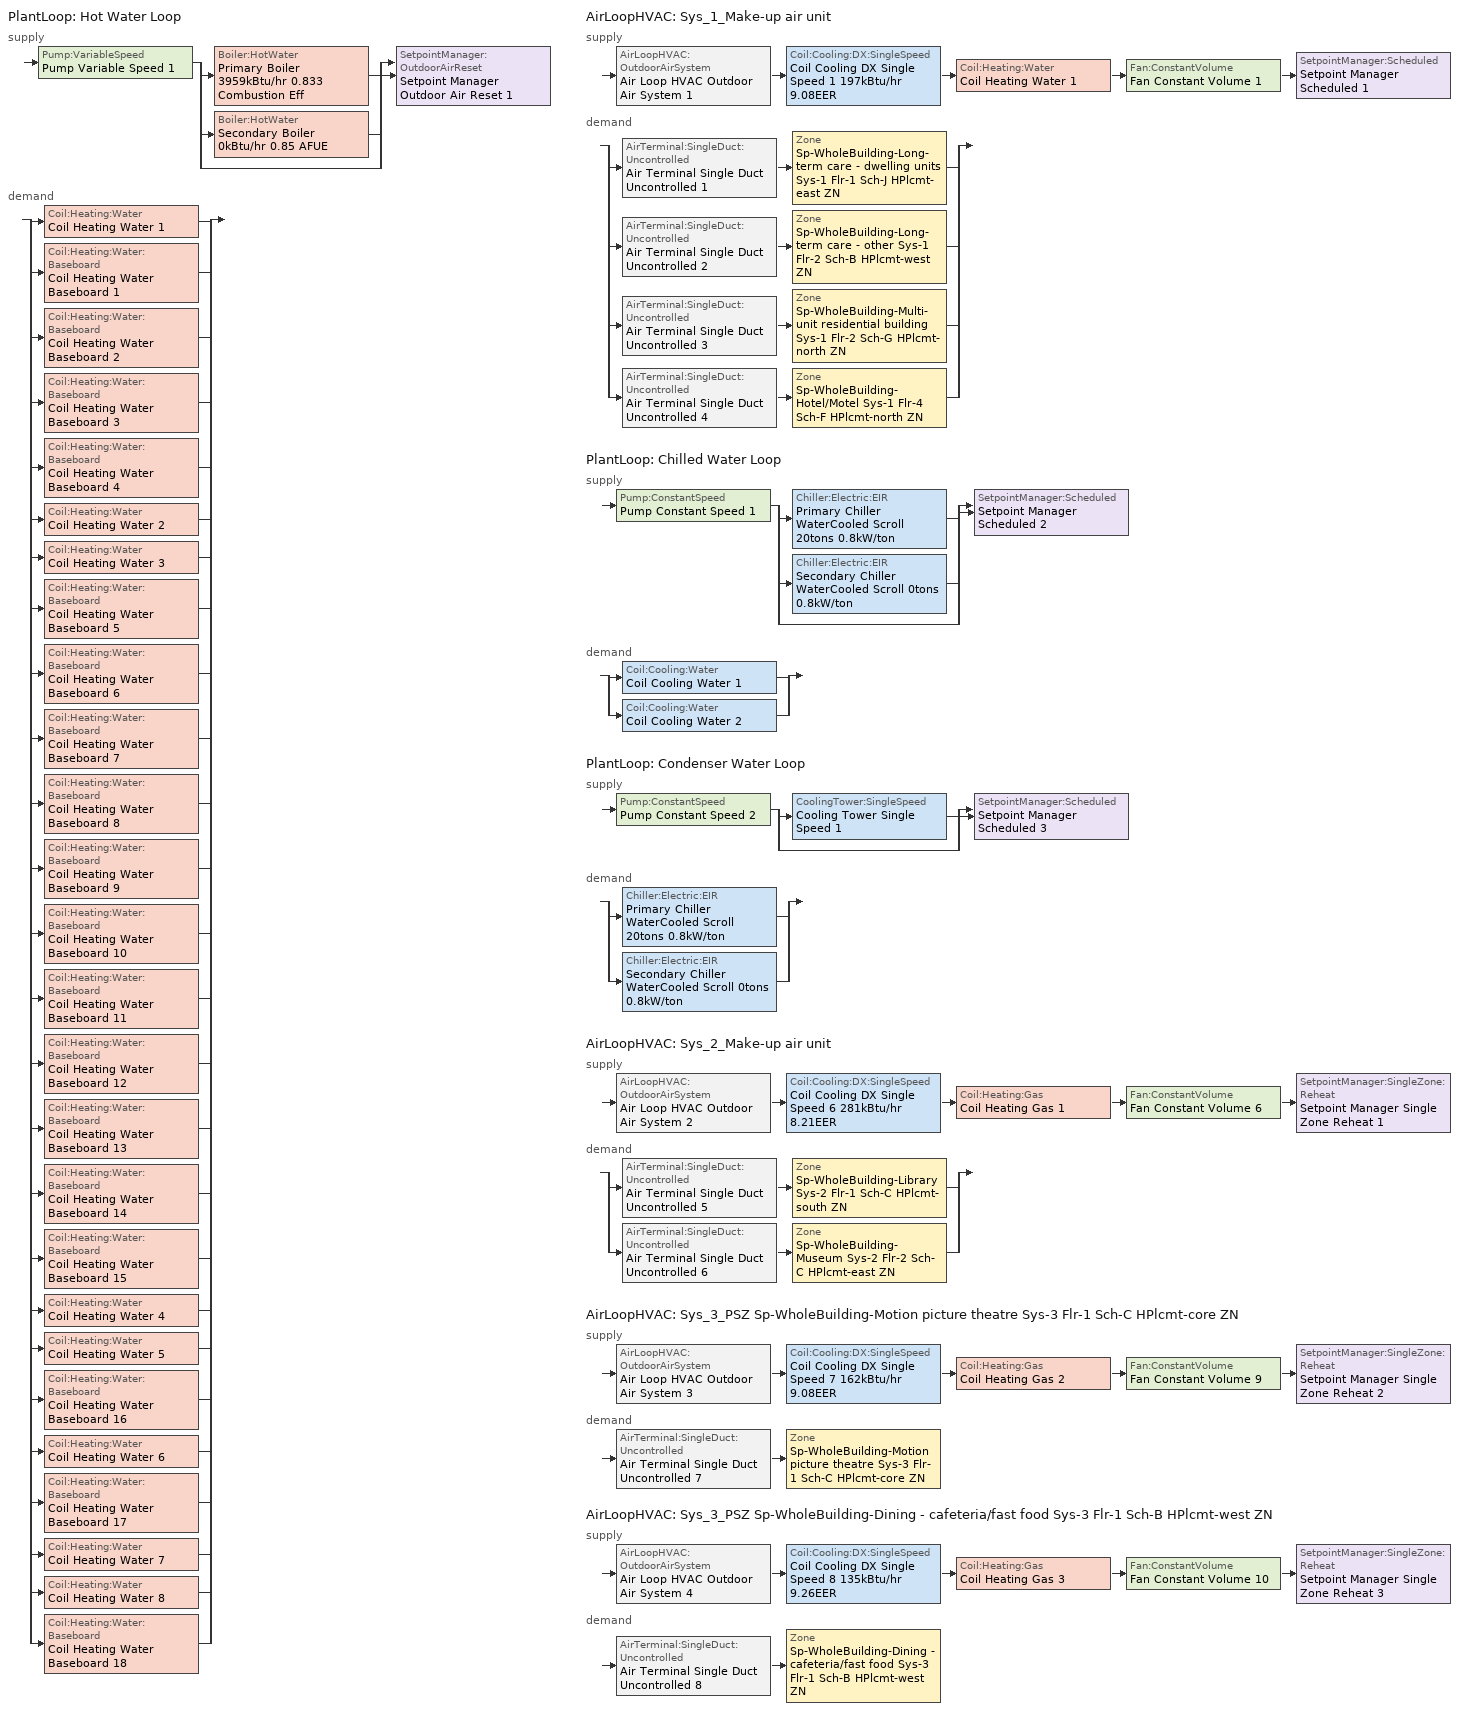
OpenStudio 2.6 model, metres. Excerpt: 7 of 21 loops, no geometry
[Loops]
PlantLoop 'Hot Water Loop'
 supply: Pump:VariableSpeed 'Pump Variable Speed 1' > split
  | Boiler:HotWater 'Primary Boiler 3959kBtu/hr 0.833 Combustion Eff'
  | Boiler:HotWater 'Secondary Boiler 0kBtu/hr 0.85 AFUE'
  | bypass
  join > SetpointManager:OutdoorAirReset 'Setpoint Manager Outdoor Air Reset 1'
 demand: split
  | Coil:Heating:Water 'Coil Heating Water 1'
  | Coil:Heating:Water:Baseboard 'Coil Heating Water Baseboard 1'
  | Coil:Heating:Water:Baseboard 'Coil Heating Water Baseboard 2'
  | Coil:Heating:Water:Baseboard 'Coil Heating Water Baseboard 3'
  | Coil:Heating:Water:Baseboard 'Coil Heating Water Baseboard 4'
  | Coil:Heating:Water 'Coil Heating Water 2'
  | Coil:Heating:Water 'Coil Heating Water 3'
  | Coil:Heating:Water:Baseboard 'Coil Heating Water Baseboard 5'
  | Coil:Heating:Water:Baseboard 'Coil Heating Water Baseboard 6'
  | Coil:Heating:Water:Baseboard 'Coil Heating Water Baseboard 7'
  | Coil:Heating:Water:Baseboard 'Coil Heating Water Baseboard 8'
  | Coil:Heating:Water:Baseboard 'Coil Heating Water Baseboard 9'
  | Coil:Heating:Water:Baseboard 'Coil Heating Water Baseboard 10'
  | Coil:Heating:Water:Baseboard 'Coil Heating Water Baseboard 11'
  | Coil:Heating:Water:Baseboard 'Coil Heating Water Baseboard 12'
  | Coil:Heating:Water:Baseboard 'Coil Heating Water Baseboard 13'
  | Coil:Heating:Water:Baseboard 'Coil Heating Water Baseboard 14'
  | Coil:Heating:Water:Baseboard 'Coil Heating Water Baseboard 15'
  | Coil:Heating:Water 'Coil Heating Water 4'
  | Coil:Heating:Water 'Coil Heating Water 5'
  | Coil:Heating:Water:Baseboard 'Coil Heating Water Baseboard 16'
  | Coil:Heating:Water 'Coil Heating Water 6'
  | Coil:Heating:Water:Baseboard 'Coil Heating Water Baseboard 17'
  | Coil:Heating:Water 'Coil Heating Water 7'
  | Coil:Heating:Water 'Coil Heating Water 8'
  | Coil:Heating:Water:Baseboard 'Coil Heating Water Baseboard 18'
AirLoopHVAC 'Sys_1_Make-up air unit'
 supply: AirLoopHVAC:OutdoorAirSystem 'Air Loop HVAC Outdoor Air System 1' > Coil:Cooling:DX:SingleSpeed 'Coil Cooling DX Single Speed 1 197kBtu/hr 9.08EER' > Coil:Heating:Water 'Coil Heating Water 1' > Fan:ConstantVolume 'Fan Constant Volume 1' > SetpointManager:Scheduled 'Setpoint Manager Scheduled 1'
 demand: split
  | AirTerminal:SingleDuct:Uncontrolled 'Air Terminal Single Duct Uncontrolled 1' > Zone 'Sp-WholeBuilding-Long-term care - dwelling units Sys-1 Flr-1 Sch-J HPlcmt-east ZN'
  | AirTerminal:SingleDuct:Uncontrolled 'Air Terminal Single Duct Uncontrolled 2' > Zone 'Sp-WholeBuilding-Long-term care - other Sys-1 Flr-2 Sch-B HPlcmt-west ZN'
  | AirTerminal:SingleDuct:Uncontrolled 'Air Terminal Single Duct Uncontrolled 3' > Zone 'Sp-WholeBuilding-Multi-unit residential building Sys-1 Flr-2 Sch-G HPlcmt-north ZN'
  | AirTerminal:SingleDuct:Uncontrolled 'Air Terminal Single Duct Uncontrolled 4' > Zone 'Sp-WholeBuilding-Hotel/Motel Sys-1 Flr-4 Sch-F HPlcmt-north ZN'
PlantLoop 'Chilled Water Loop'
 supply: Pump:ConstantSpeed 'Pump Constant Speed 1' > split
  | Chiller:Electric:EIR 'Primary Chiller WaterCooled Scroll 20tons 0.8kW/ton'
  | Chiller:Electric:EIR 'Secondary Chiller WaterCooled Scroll 0tons 0.8kW/ton'
  | bypass
  join > SetpointManager:Scheduled 'Setpoint Manager Scheduled 2'
 demand: split
  | Coil:Cooling:Water 'Coil Cooling Water 1'
  | Coil:Cooling:Water 'Coil Cooling Water 2'
PlantLoop 'Condenser Water Loop'
 supply: Pump:ConstantSpeed 'Pump Constant Speed 2' > split
  | CoolingTower:SingleSpeed 'Cooling Tower Single Speed 1'
  | bypass
  join > SetpointManager:Scheduled 'Setpoint Manager Scheduled 3'
 demand: split
  | Chiller:Electric:EIR 'Primary Chiller WaterCooled Scroll 20tons 0.8kW/ton'
  | Chiller:Electric:EIR 'Secondary Chiller WaterCooled Scroll 0tons 0.8kW/ton'
AirLoopHVAC 'Sys_2_Make-up air unit'
 supply: AirLoopHVAC:OutdoorAirSystem 'Air Loop HVAC Outdoor Air System 2' > Coil:Cooling:DX:SingleSpeed 'Coil Cooling DX Single Speed 6 281kBtu/hr 8.21EER' > Coil:Heating:Gas 'Coil Heating Gas 1' > Fan:ConstantVolume 'Fan Constant Volume 6' > SetpointManager:SingleZone:Reheat 'Setpoint Manager Single Zone Reheat 1'
 demand: split
  | AirTerminal:SingleDuct:Uncontrolled 'Air Terminal Single Duct Uncontrolled 5' > Zone 'Sp-WholeBuilding-Library Sys-2 Flr-1 Sch-C HPlcmt-south ZN'
  | AirTerminal:SingleDuct:Uncontrolled 'Air Terminal Single Duct Uncontrolled 6' > Zone 'Sp-WholeBuilding-Museum Sys-2 Flr-2 Sch-C HPlcmt-east ZN'
AirLoopHVAC 'Sys_3_PSZ Sp-WholeBuilding-Motion picture theatre Sys-3 Flr-1 Sch-C HPlcmt-core ZN'
 supply: AirLoopHVAC:OutdoorAirSystem 'Air Loop HVAC Outdoor Air System 3' > Coil:Cooling:DX:SingleSpeed 'Coil Cooling DX Single Speed 7 162kBtu/hr 9.08EER' > Coil:Heating:Gas 'Coil Heating Gas 2' > Fan:ConstantVolume 'Fan Constant Volume 9' > SetpointManager:SingleZone:Reheat 'Setpoint Manager Single Zone Reheat 2'
 demand: AirTerminal:SingleDuct:Uncontrolled 'Air Terminal Single Duct Uncontrolled 7' > Zone 'Sp-WholeBuilding-Motion picture theatre Sys-3 Flr-1 Sch-C HPlcmt-core ZN'
AirLoopHVAC 'Sys_3_PSZ Sp-WholeBuilding-Dining - cafeteria/fast food Sys-3 Flr-1 Sch-B HPlcmt-west ZN'
 supply: AirLoopHVAC:OutdoorAirSystem 'Air Loop HVAC Outdoor Air System 4' > Coil:Cooling:DX:SingleSpeed 'Coil Cooling DX Single Speed 8 135kBtu/hr 9.26EER' > Coil:Heating:Gas 'Coil Heating Gas 3' > Fan:ConstantVolume 'Fan Constant Volume 10' > SetpointManager:SingleZone:Reheat 'Setpoint Manager Single Zone Reheat 3'
 demand: AirTerminal:SingleDuct:Uncontrolled 'Air Terminal Single Duct Uncontrolled 8' > Zone 'Sp-WholeBuilding-Dining - cafeteria/fast food Sys-3 Flr-1 Sch-B HPlcmt-west ZN'
[Sizing:Zone] Zone Cooling Design Supply Air Temperature Input Method=SupplyAirTemperature; Zone Cooling Design Supply Air Temperature {C}=13; Zone Cooling Design Supply Air Temperature Difference {deltaC}=11.11; Zone Heating Design Supply Air Temperature Input Method=SupplyAirTemperature; Zone Heating Design Supply Air Temperature {C}=43; Zone Heating Design Supply Air Temperature Difference {deltaC}=11.11; Zone Cooling Design Supply Air Humidity Ratio {kg-H2O/kg-air}=0.0085; Zone Heating Design Supply Air Humidity Ratio {kg-H2O/kg-air}=0.008; Zone Heating Sizing Factor=1.3; Zone Cooling Sizing Factor=1.1; Cooling Design Air Flow Method=DesignDay; Heating Design Air Flow Method=DesignDay; Account for Dedicated Outdoor Air System=No; Dedicated Outdoor Air System Control Strategy=NeutralSupplyAir; Dedicated Outdoor Air Low Setpoint Temperature for Design {C}=autosize; Dedicated Outdoor Air High Setpoint Temperature for Design {C}=autosize
Sp-WholeBuilding-Long-term care - dwelling units Sys-1 Flr-1 Sch-J HPlcmt-east ZN; Sp-WholeBuilding-Long-term care - other Sys-1 Flr-2 Sch-B HPlcmt-west ZN; Sp-WholeBuilding-Multi-unit residential building Sys-1 Flr-2 Sch-G HPlcmt-north ZN; Sp-WholeBuilding-Hotel/Motel Sys-1 Flr-4 Sch-F HPlcmt-north ZN; Sp-WholeBuilding-Library Sys-2 Flr-1 Sch-C HPlcmt-south ZN; Sp-WholeBuilding-Museum Sys-2 Flr-2 Sch-C HPlcmt-east ZN; Sp-WholeBuilding-Motion picture theatre Sys-3 Flr-1 Sch-C HPlcmt-core ZN; Sp-WholeBuilding-Dining - cafeteria/fast food Sys-3 Flr-1 Sch-B HPlcmt-west ZN
[Zone equipment]
Sp-WholeBuilding-Long-term care - dwelling units Sys-1 Flr-1 Sch-J HPlcmt-east ZN: Sp-WholeBuilding-Long-term care - dwelling units Sys-1 Flr-1 Sch-J HPlcmt-east ZN PTAC, Zone HVAC Baseboard Convective Water 1, Air Terminal Single Duct Uncontrolled 1
Sp-WholeBuilding-Long-term care - other Sys-1 Flr-2 Sch-B HPlcmt-west ZN: Sp-WholeBuilding-Long-term care - other Sys-1 Flr-2 Sch-B HPlcmt-west ZN PTAC, Zone HVAC Baseboard Convective Water 2, Air Terminal Single Duct Uncontrolled 2
Sp-WholeBuilding-Multi-unit residential building Sys-1 Flr-2 Sch-G HPlcmt-north ZN: Sp-WholeBuilding-Multi-unit residential building Sys-1 Flr-2 Sch-G HPlcmt-north ZN PTAC, Zone HVAC Baseboard Convective Water 3, Air Terminal Single Duct Uncontrolled 3
Sp-WholeBuilding-Hotel/Motel Sys-1 Flr-4 Sch-F HPlcmt-north ZN: Sp-WholeBuilding-Hotel/Motel Sys-1 Flr-4 Sch-F HPlcmt-north ZN PTAC, Zone HVAC Baseboard Convective Water 4, Air Terminal Single Duct Uncontrolled 4
Sp-WholeBuilding-Library Sys-2 Flr-1 Sch-C HPlcmt-south ZN: Zone HVAC Four Pipe Fan Coil 1, Air Terminal Single Duct Uncontrolled 5
Sp-WholeBuilding-Museum Sys-2 Flr-2 Sch-C HPlcmt-east ZN: Zone HVAC Four Pipe Fan Coil 2, Air Terminal Single Duct Uncontrolled 6
Sp-WholeBuilding-Motion picture theatre Sys-3 Flr-1 Sch-C HPlcmt-core ZN: Air Terminal Single Duct Uncontrolled 7, Zone HVAC Baseboard Convective Water 5
Sp-WholeBuilding-Dining - cafeteria/fast food Sys-3 Flr-1 Sch-B HPlcmt-west ZN: Air Terminal Single Duct Uncontrolled 8, Zone HVAC Baseboard Convective Water 6
[PlantLoop] Glycol Concentration=0; Plant Loop Volume {m3}=Autocalculate; Load Distribution Scheme=Optimal
Name | Fluid Type
Hot Water Loop | Water
Chilled Water Loop; Condenser Water Loop
[Sizing:Plant] Sizing Option=NonCoincident; Zone Timesteps in Averaging Window=1; Coincident Sizing Factor Mode=None
Name | Loop Type | Design Loop Exit Temperature {C} | Loop Design Temperature Difference {deltaC}
Hot Water Loop | Heating | 82 | 16
Chilled Water Loop | Cooling | 7 | 6
Condenser Water Loop | Condenser | 29 | 6
[Pump:VariableSpeed]
Pump Variable Speed 1: Motor Efficiency=0.917; Pump Control Type=Intermittent; Skin Loss Radiative Fraction=0.5; Design Power Sizing Method=PowerPerFlowPerPressure; Design Electric Power per Unit Flow Rate {W/(m3/s)}=348701.1; Design Shaft Power per Unit Flow Rate per Unit Head {W-s/m3-Pa}=1.28205; Design Minimum Flow Rate Fraction=0
[Boiler:HotWater] Fuel Type=NaturalGas; Normalized Boiler Efficiency Curve=BOILER-EFFFPLR-NECB2011; Water Outlet Upper Temperature Limit {C}=99; Parasitic Electric Load {W}=0; Sizing Factor=1
Name | Nominal Capacity {W} | Nominal Thermal Efficiency | Minimum Part Load Ratio | Boiler Flow Mode
Primary Boiler 3959kBtu/hr 0.833 Combustion Eff | 1.16028e+06 | 0.826 | 0.25 | LeavingSetpointModulated
Secondary Boiler 0kBtu/hr 0.85 AFUE | 0.001 | 0.85 |  | ConstantFlow
[SetpointManager:OutdoorAirReset]
Setpoint Manager Outdoor Air Reset 1: Control Variable=Temperature; Setpoint at Outdoor Low Temperature {C}=82; Outdoor Low Temperature {C}=-16; Setpoint at Outdoor High Temperature {C}=60; Outdoor High Temperature {C}=0
[AirLoopHVAC] Design Supply Air Flow Rate {m3/s}=AutoSize
Name | Availability Schedule
Sys_1_Make-up air unit | Sys_1_Make-up air unit Occ Sch
Sys_2_Make-up air unit | Sys_2_Make-up air unit Occ Sch
Sys_3_PSZ Sp-WholeBuilding-Motion picture theatre Sys-3 Flr-1 Sch-C HPlcmt-core ZN | Sys_3_PSZ Sp-WholeBuilding-Motion picture theatre Sys-3 Flr-1 Sch-C HPlcmt-core ZN Occ Sch
Sys_3_PSZ Sp-WholeBuilding-Dining - cafeteria/fast food Sys-3 Flr-1 Sch-B HPlcmt-west ZN | Sys_3_PSZ Sp-WholeBuilding-Dining - cafeteria/fast food Sys-3 Flr-1 Sch-B HPlcmt-west ZN Occ Sch
[Sizing:System] Design Outdoor Air Flow Rate {m3/s}=Autosize; Minimum System Air Flow Ratio=1; Preheat Design Temperature {C}=7; Preheat Design Humidity Ratio {kg-H2O/kg-Air}=0.008; Precool Design Temperature {C}=13; Precool Design Humidity Ratio {kg-H2O/kg-Air}=0.008; Central Cooling Design Supply Air Temperature {C}=13; Sizing Option=NonCoincident; Central Cooling Design Supply Air Humidity Ratio {kg-H2O/kg-Air}=0.0085; Central Heating Design Supply Air Humidity Ratio {kg-H2O/kg-Air}=0.008; Cooling Design Air Flow Method=DesignDay; Cooling Design Air Flow Rate {m3/s}=0; Heating Design Air Flow Method=DesignDay; Heating Design Air Flow Rate {m3/s}=0; System Outdoor Air Method=ZoneSum; Zone Maximum Outdoor Air Fraction=1; Cooling Supply Air Flow Rate Per Floor Area {m3/s-m2}=0.00996765; Cooling Fraction of Autosized Cooling Supply Air Flow Rate=1; Cooling Supply Air Flow Rate Per Unit Cooling Capacity {m3/s-W}=3.94755e-05; Heating Supply Air Flow Rate Per Floor Area {m3/s-m2}=0.00996765; Heating Fraction of Autosized Heating Supply Air Flow Rate=1; Heating Fraction of Autosized Cooling Supply Air Flow Rate=1; Heating Supply Air Flow Rate Per Unit Heating Capacity {m3/s-W}=3.15882e-05; Cooling Design Capacity Method=CoolingDesignCapacity; Cooling Design Capacity {W}=autosize; Cooling Design Capacity Per Floor Area {W/m2}=234.7; Fraction of Autosized Cooling Design Capacity=1; Heating Design Capacity Method=HeatingDesignCapacity; Heating Design Capacity {W}=autosize; Heating Design Capacity Per Floor Area {W/m2}=157; Fraction of Autosized Heating Design Capacity=1; Central Cooling Capacity Control Method=OnOff
Name | Type of Load to Size On | Central Heating Design Supply Air Temperature {C} | 100% Outdoor Air in Cooling | 100% Outdoor Air in Heating
Sys_1_Make-up air unit | VentilationRequirement | 43 | Yes | Yes
Sys_2_Make-up air unit | Sensible | 13.1 | No | No
Sys_3_PSZ Sp-WholeBuilding-Motion picture theatre Sys-3 Flr-1 Sch-C HPlcmt-core ZN; Sys_3_PSZ Sp-WholeBuilding-Dining - cafeteria/fast food Sys-3 Flr-1 Sch-B HPlcmt-west ZN | Sensible | 43 | No | No
[Fan:ConstantVolume] Availability Schedule=Always On Discrete; Fan Efficiency=0.39975; Pressure Rise {Pa}=640; Maximum Flow Rate {m3/s}=AutoSize; Motor Efficiency=0.615
Fan Constant Volume 1; Fan Constant Volume 2; Fan Constant Volume 3; Fan Constant Volume 4; Fan Constant Volume 5; Fan Constant Volume 6; Fan Constant Volume 7; Fan Constant Volume 8; Fan Constant Volume 9; Fan Constant Volume 10
[Coil:Heating:Water] Availability Schedule=Always On Discrete
Coil Heating Water 1; Coil Heating Water 2; Coil Heating Water 3; Coil Heating Water 4; Coil Heating Water 5; Coil Heating Water 6; Coil Heating Water 7; Coil Heating Water 8
[Coil:Cooling:DX:SingleSpeed] Rated Total Cooling Capacity {W}=autosize; Rated Sensible Heat Ratio=autosize; Rated Air Flow Rate {m3/s}=autosize; Rated Evaporator Fan Power Per Volume Flow Rate {W/(m3/s)}=773.3; Total Cooling Capacity Function of Temperature Curve=DXCOOL-NECB2011-REF-CAPFT; Total Cooling Capacity Function of Flow Fraction Curve=DXCOOL-NECB2011-REF-CAPFFLOW; Energy Input Ratio Function of Temperature Curve=DXCOOL-NECB2011-REF-COOLEIRFT; Energy Input Ratio Function of Flow Fraction Curve=DXCOOL-NECB2011-REF-COOLEIRFFLOW; Part Load Fraction Correlation Curve=DXCOOL-NECB2011-REF-COOLPLFFPLR; Condenser Type=AirCooled; Evaporative Condenser Effectiveness=0; Evaporative Condenser Air Flow Rate {m3/s}=Autosize; Evaporative Condenser Pump Rated Power Consumption {W}=Autosize; Crankcase Heater Capacity {W}=0; Maximum Outdoor Dry-Bulb Temperature for Crankcase Heater Operation {C}=0; Basin Heater Capacity {W/K}=0; Basin Heater Setpoint Temperature {C}=10
Name | Availability Schedule | Rated COP {W/W}
Coil Cooling DX Single Speed 1 197kBtu/hr 9.08EER | Always On Discrete | 3.2096
Coil Cooling DX Single Speed 2 68kBtu/hr 9.3EER | Always On Discrete | 3.1944
Coil Cooling DX Single Speed 3 168kBtu/hr 9.3EER | Always On Discrete | 3.26775
Coil Cooling DX Single Speed 4 106kBtu/hr 9.3EER | Always On Discrete | 3.22273
Coil Cooling DX Single Speed 5 146kBtu/hr 9.3EER | Always On Discrete | 3.25184
Coil Cooling DX Single Speed 6 281kBtu/hr 8.21EER | tpfc_clg_availability | 2.95558
Coil Cooling DX Single Speed 7 162kBtu/hr 9.08EER | Always On Discrete | 3.18416
Coil Cooling DX Single Speed 8 135kBtu/hr 9.26EER | Always On Discrete | 3.22753
[Controller:OutdoorAir] Minimum Outdoor Air Flow Rate {m3/s}=autosize; Maximum Outdoor Air Flow Rate {m3/s}=Autosize; Economizer Control Type=DifferentialEnthalpy; Economizer Control Action Type=ModulateFlow; Lockout Type=NoLockout; Minimum Limit Type=FixedMinimum; High Humidity Control=No
Name | Minimum Outdoor Air Schedule | Controller Mechanical Ventilation | Heat Recovery Bypass Control Type
Controller Outdoor Air 1 | Sys_1_Make-up air unit Occ Sch | Controller Mechanical Ventilation 1 | BypassWhenWithinEconomizerLimits
Controller Outdoor Air 2 | Sys_2_Make-up air unit Occ Sch | Controller Mechanical Ventilation 2 | BypassWhenOAFlowGreaterThanMinimum
Controller Outdoor Air 3 | Sys_3_PSZ Sp-WholeBuilding-Motion picture theatre Sys-3 Flr-1 Sch-C HPlcmt-core ZN Occ Sch | Controller Mechanical Ventilation 3 | BypassWhenOAFlowGreaterThanMinimum
Controller Outdoor Air 4 | Sys_3_PSZ Sp-WholeBuilding-Dining - cafeteria/fast food Sys-3 Flr-1 Sch-B HPlcmt-west ZN Occ Sch | Controller Mechanical Ventilation 4 | BypassWhenOAFlowGreaterThanMinimum
[Controller:MechanicalVentilation] Availability Schedule=Always On Discrete; System Outdoor Air Method=ZoneSum
Controller Mechanical Ventilation 1; Controller Mechanical Ventilation 2; Controller Mechanical Ventilation 3; Controller Mechanical Ventilation 4
[AirLoopHVAC:OutdoorAirSystem]
Name | Controller
Air Loop HVAC Outdoor Air System 1 | Controller Outdoor Air 1
Air Loop HVAC Outdoor Air System 2 | Controller Outdoor Air 2
Air Loop HVAC Outdoor Air System 3 | Controller Outdoor Air 3
Air Loop HVAC Outdoor Air System 4 | Controller Outdoor Air 4
[Controller:WaterCoil] Minimum Actuated Flow {m3/s}=0
Name | Water Coil | Action | Controller Convergence Tolerance {deltaC}
Controller Water Coil 1 | Coil Heating Water 1 | Normal | 0.0001
Controller Water Coil 2 | Coil Heating Water 2 | Normal | 0.0001
Controller Water Coil 3 | Coil Cooling Water 1 | Reverse
Controller Water Coil 4 | Coil Heating Water 3 | Normal | 0.0001
Controller Water Coil 5 | Coil Cooling Water 2 | Reverse
Controller Water Coil 6 | Coil Heating Water 4 | Normal | 0.0001
Controller Water Coil 8 | Coil Heating Water 5 | Normal | 0.0001
Controller Water Coil 9 | Coil Heating Water 6 | Normal | 0.0001
Controller Water Coil 10 | Coil Heating Water 7 | Normal | 0.0001
Controller Water Coil 12 | Coil Heating Water 8 | Normal | 0.0001
[SetpointManager:Scheduled] Control Variable=Temperature
Name | Schedule
Setpoint Manager Scheduled 1 | Makeup-Air Unit Supply Air Temp
Setpoint Manager Scheduled 2 | CHW Temp
Setpoint Manager Scheduled 3 | CW Temp
[Coil:Heating:Electric] Availability Schedule=ON_OFF_ALWAYS_OFF
Coil Heating Electric 1; Coil Heating Electric 2; Coil Heating Electric 3; Coil Heating Electric 4
[ZoneHVAC:PackagedTerminalAirConditioner] Availability Schedule=Always On Discrete; Supply Air Flow Rate During Cooling Operation {m3/s}=Autosize; Supply Air Flow Rate During Heating Operation {m3/s}=Autosize; Supply Air Flow Rate When No Cooling or Heating is Needed {m3/s}=Autosize; Outdoor Air Flow Rate During Cooling Operation {m3/s}=Autosize; Outdoor Air Flow Rate During Heating Operation {m3/s}=Autosize; Outdoor Air Flow Rate When No Cooling or Heating is Needed {m3/s}=Autosize; Fan Placement=DrawThrough
Name | Supply Air Fan | Heating Coil | Cooling Coil
Sp-WholeBuilding-Long-term care - dwelling units Sys-1 Flr-1 Sch-J HPlcmt-east ZN PTAC | Fan Constant Volume 2 | Coil Heating Electric 1 | Coil Cooling DX Single Speed 2 68kBtu/hr 9.3EER
Sp-WholeBuilding-Long-term care - other Sys-1 Flr-2 Sch-B HPlcmt-west ZN PTAC | Fan Constant Volume 3 | Coil Heating Electric 2 | Coil Cooling DX Single Speed 3 168kBtu/hr 9.3EER
Sp-WholeBuilding-Multi-unit residential building Sys-1 Flr-2 Sch-G HPlcmt-north ZN PTAC | Fan Constant Volume 4 | Coil Heating Electric 3 | Coil Cooling DX Single Speed 4 106kBtu/hr 9.3EER
Sp-WholeBuilding-Hotel/Motel Sys-1 Flr-4 Sch-F HPlcmt-north ZN PTAC | Fan Constant Volume 5 | Coil Heating Electric 4 | Coil Cooling DX Single Speed 5 146kBtu/hr 9.3EER
[Coil:Heating:Water:Baseboard] Heating Design Capacity Method=HeatingDesignCapacity; Heating Design Capacity {W}=autosize; Heating Design Capacity Per Floor Area {W/m2}=0; Fraction of Autosized Heating Design Capacity=0.8
Coil Heating Water Baseboard 1; Coil Heating Water Baseboard 2; Coil Heating Water Baseboard 3; Coil Heating Water Baseboard 4; Coil Heating Water Baseboard 5; Coil Heating Water Baseboard 6; Coil Heating Water Baseboard 7; Coil Heating Water Baseboard 8; Coil Heating Water Baseboard 9; Coil Heating Water Baseboard 10; Coil Heating Water Baseboard 11; Coil Heating Water Baseboard 12; Coil Heating Water Baseboard 13; Coil Heating Water Baseboard 14; Coil Heating Water Baseboard 15; Coil Heating Water Baseboard 16; Coil Heating Water Baseboard 17; Coil Heating Water Baseboard 18
[ZoneHVAC:Baseboard:Convective:Water] Availability Schedule=Always On Discrete
Name | Heating Coil
Zone HVAC Baseboard Convective Water 1 | Coil Heating Water Baseboard 1
Zone HVAC Baseboard Convective Water 2 | Coil Heating Water Baseboard 2
Zone HVAC Baseboard Convective Water 3 | Coil Heating Water Baseboard 3
Zone HVAC Baseboard Convective Water 4 | Coil Heating Water Baseboard 4
Zone HVAC Baseboard Convective Water 5 | Coil Heating Water Baseboard 5
Zone HVAC Baseboard Convective Water 6 | Coil Heating Water Baseboard 6
Zone HVAC Baseboard Convective Water 7 | Coil Heating Water Baseboard 7
Zone HVAC Baseboard Convective Water 8 | Coil Heating Water Baseboard 8
Zone HVAC Baseboard Convective Water 9 | Coil Heating Water Baseboard 9
Zone HVAC Baseboard Convective Water 10 | Coil Heating Water Baseboard 10
Zone HVAC Baseboard Convective Water 11 | Coil Heating Water Baseboard 11
Zone HVAC Baseboard Convective Water 12 | Coil Heating Water Baseboard 12
Zone HVAC Baseboard Convective Water 13 | Coil Heating Water Baseboard 13
Zone HVAC Baseboard Convective Water 14 | Coil Heating Water Baseboard 14
Zone HVAC Baseboard Convective Water 15 | Coil Heating Water Baseboard 15
Zone HVAC Baseboard Convective Water 16 | Coil Heating Water Baseboard 16
Zone HVAC Baseboard Convective Water 17 | Coil Heating Water Baseboard 17
Zone HVAC Baseboard Convective Water 18 | Coil Heating Water Baseboard 18
[AirTerminal:SingleDuct:Uncontrolled] Availability Schedule=Always On Discrete; Maximum Air Flow Rate {m3/s}=AutoSize
Air Terminal Single Duct Uncontrolled 1; Air Terminal Single Duct Uncontrolled 2; Air Terminal Single Duct Uncontrolled 3; Air Terminal Single Duct Uncontrolled 4; Air Terminal Single Duct Uncontrolled 5; Air Terminal Single Duct Uncontrolled 6; Air Terminal Single Duct Uncontrolled 7; Air Terminal Single Duct Uncontrolled 8
[Pump:ConstantSpeed] Rated Flow Rate {m3/s}=autosize; Rated Pump Head {Pa}=179352; Rated Power Consumption {W}=autosize; Fraction of Motor Inefficiencies to Fluid Stream=0; Pump Control Type=Intermittent; Design Power Sizing Method=PowerPerFlowPerPressure; Design Electric Power per Unit Flow Rate {W/(m3/s)}=348701.1; Design Shaft Power per Unit Flow Rate per Unit Head {W-s/m3-Pa}=1.28205
Name | Motor Efficiency
Pump Constant Speed 1 | 0.855
Pump Constant Speed 2 | 0.865
[Chiller:Electric:EIR] Reference COP {W/W}=4.5032; Cooling Capacity Function of Temperature Curve=WaterCooled_Scroll_CAPFT_NECB2011; Electric Input to Cooling Output Ratio Function of Temperature Curve=WaterCooled_Scroll_EIRFT_NECB2011; Electric Input to Cooling Output Ratio Function of Part Load Ratio Curve=WaterCooled_Scroll_EIRFPLR_NECB2011; Minimum Part Load Ratio=0.25; Minimum Unloading Ratio=0.25; Condenser Type=WaterCooled; Chiller Flow Mode=LeavingSetpointModulated; Design Heat Recovery Water Flow Rate {m3/s}=0; Sizing Factor=1; Basin Heater Capacity {W/K}=0; Basin Heater Setpoint Temperature {C}=10
Name | Reference Capacity {W}
Primary Chiller WaterCooled Scroll 20tons 0.8kW/ton | 68765
Secondary Chiller WaterCooled Scroll 0tons 0.8kW/ton | 0.001
[CoolingTower:SingleSpeed]
Cooling Tower Single Speed 1: Design Water Flow Rate {m3/s}=autosize; Design Air Flow Rate {m3/s}=autosize; Fan Power at Design Air Flow Rate {W}=autosize; U-Factor Times Area Value at Design Air Flow Rate {W/K}=autosize; Air Flow Rate in Free Convection Regime {m3/s}=autosize; U-Factor Times Area Value at Free Convection Air Flow Rate {W/K}=autosize; Performance Input Method=UFactorTimesAreaAndDesignWaterFlowRate; Free Convection Capacity {W}=0; Basin Heater Capacity {W/K}=0; Evaporation Loss Mode=LossFactor; Evaporation Loss Factor {percent/K}=0.2; Drift Loss Percent {percent}=0.008; Blowdown Calculation Mode=ConcentrationRatio; Blowdown Concentration Ratio=3; Capacity Control=FanCycling; Number of Cells=1; Cell Control=MinimalCell; Cell Minimum  Water Flow Rate Fraction=0.33; Cell Maximum Water Flow Rate Fraction=2.5; Sizing Factor=1; Free Convection Air Flow Rate Sizing Factor=0.1; Free Convection U-Factor Times Area Value Sizing Factor=0.1; Heat Rejection Capacity and Nominal Capacity Sizing Ratio=1.25; Free Convection Nominal Capacity Sizing Factor=0.1; Design Inlet Air Dry-Bulb Temperature {C}=35; Design Inlet Air Wet-Bulb Temperature {C}=24; Design Approach Temperature {deltaC}=5; Design Range Temperature {deltaC}=6
[Coil:Heating:Gas] Availability Schedule=Always On Discrete; Gas Burner Efficiency=0.81; Nominal Capacity {W}=AutoSize; Parasitic Electric Load {W}=0; Part Load Fraction Correlation Curve=FURNACE-EFFPLR-NECB2011; Parasitic Gas Load {W}=0
Coil Heating Gas 1; Coil Heating Gas 2; Coil Heating Gas 3
[SetpointManager:SingleZone:Reheat]
Name | Minimum Supply Air Temperature {C} | Maximum Supply Air Temperature {C} | Control Zone
Setpoint Manager Single Zone Reheat 1 | 13.1 | 13 | Sp-WholeBuilding-Library Sys-2 Flr-1 Sch-C HPlcmt-south ZN
Setpoint Manager Single Zone Reheat 2 | 13 | 43 | Sp-WholeBuilding-Motion picture theatre Sys-3 Flr-1 Sch-C HPlcmt-core ZN
Setpoint Manager Single Zone Reheat 3 | 13 | 43 | Sp-WholeBuilding-Dining - cafeteria/fast food Sys-3 Flr-1 Sch-B HPlcmt-west ZN
[Coil:Cooling:Water] Availability Schedule=Always On Discrete
Coil Cooling Water 1; Coil Cooling Water 2
[ZoneHVAC:FourPipeFanCoil] Availability Schedule=Always On Discrete; Capacity Control Method=ConstantFanVariableFlow; Maximum Supply Air Flow Rate {m3/s}=autosize; Maximum Outdoor Air Flow Rate {m3/s}=autosize; Maximum Cold Water Flow Rate {m3/s}=autosize; Maximum Hot Water Flow Rate {m3/s}=autosize; Minimum Supply Air Temperature in Cooling Mode {C}=autosize; Maximum Supply Air Temperature in Heating Mode {C}=autosize
Name | Supply Air Fan | Cooling Coil | Heating Coil
Zone HVAC Four Pipe Fan Coil 1 | Fan Constant Volume 7 | Coil Cooling Water 1 | Coil Heating Water 2
Zone HVAC Four Pipe Fan Coil 2 | Fan Constant Volume 8 | Coil Cooling Water 2 | Coil Heating Water 3
[HeatExchanger:AirToAir:SensibleAndLatent] Availability Schedule=Always On Discrete; Nominal Supply Air Flow Rate {m3/s}=autosize; Sensible Effectiveness at 100% Heating Air Flow=0.5; Latent Effectiveness at 100% Heating Air Flow=0.5; Sensible Effectiveness at 75% Heating Air Flow=0.5; Latent Effectiveness at 75% Heating Air Flow=0.5; Sensible Effectiveness at 100% Cooling Air Flow=0.5; Latent Effectiveness at 100% Cooling Air Flow=0.5; Sensible Effectiveness at 75% Cooling Air Flow=0.5; Latent Effectiveness at 75% Cooling Air Flow=0.5; Supply Air Outlet Temperature Control=Yes; Heat Exchanger Type=Rotary; Frost Control Type=ExhaustOnly; Threshold Temperature {C}=-23.3; Initial Defrost Time Fraction=0.167; Rate of Defrost Time Fraction Increase {1/K}=1.44; Economizer Lockout=Yes
Name | Nominal Electric Power {W}
Sys_1_Make-up air unit ERV | 2558.15
Sys_2_Make-up air unit ERV | 1676.54
Sys_3_PSZ Sp-WholeBuilding-Convention centre Sys-3 Flr-3 Sch-C HPlcmt-core ZN ERV | 1389.5
Sys_3_PSZ Sp-WholeBuilding-Courthouse Sys-3 Flr-3 Sch-A HPlcmt-east ZN ERV | 671.911
Sys_3_PSZ Sp-WholeBuilding-Dining - bar lounge/leisure Sys-3 Flr-3 Sch-B HPlcmt-north ZN ERV; Sys_3_PSZ Sp-WholeBuilding-Dining - cafeteria/fast food Sys-3 Flr-1 Sch-B HPlcmt-west ZN ERV | 1758.55
Sys_3_PSZ Sp-WholeBuilding-Dining - family Sys-3 Flr-4 Sch-B HPlcmt-core ZN ERV | 2328.06
Sys_3_PSZ Sp-WholeBuilding-Dormitory Sys-3 Flr-3 Sch-G HPlcmt-south ZN ERV | 562.564
Sys_3_PSZ Sp-WholeBuilding-Hospital Sys-3 Flr-4 Sch-H HPlcmt-east ZN ERV | 3125.38
Sys_3_PSZ Sp-WholeBuilding-Manufacturing facility Sys-3 Flr-3 Sch-A HPlcmt-west ZN ERV | 1492.01
Sys_3_PSZ Sp-WholeBuilding-Motion picture theatre Sys-3 Flr-1 Sch-C HPlcmt-core ZN ERV | 1125.25
Sys_4_PSZ_Sp-WholeBuilding-Automotive facility Sys-4 Flr-4 Sch-E HPlcmt-south ZN ERV | 1594.53
Sys_4_PSZ_Sp-WholeBuilding-Fire station Sys-4 Flr-1 Sch-F HPlcmt-north ZN ERV | 1061.46
Sys_6_VAV with Reheat ERV | 5831.72
Sys_6_VAV with Reheat 1 ERV | 1731.21
[SetpointManager:OutdoorAirPretreat] Minimum Setpoint Temperature {C}=-99; Maximum Setpoint Temperature {C}=99; Minimum Setpoint Humidity Ratio {kgWater/kgDryAir}=1e-05; Maximum Setpoint Humidity Ratio {kgWater/kgDryAir}=1
Setpoint Manager Outdoor Air Pretreat 1; Setpoint Manager Outdoor Air Pretreat 2; Setpoint Manager Outdoor Air Pretreat 3; Setpoint Manager Outdoor Air Pretreat 4; Setpoint Manager Outdoor Air Pretreat 5; Setpoint Manager Outdoor Air Pretreat 6; Setpoint Manager Outdoor Air Pretreat 7; Setpoint Manager Outdoor Air Pretreat 8; Setpoint Manager Outdoor Air Pretreat 9; Setpoint Manager Outdoor Air Pretreat 10; Setpoint Manager Outdoor Air Pretreat 11; Setpoint Manager Outdoor Air Pretreat 12; Setpoint Manager Outdoor Air Pretreat 13; Setpoint Manager Outdoor Air Pretreat 14; Setpoint Manager Outdoor Air Pretreat 15
[AvailabilityManager:NightCycle] Control Type=CycleOnAny; Thermostat Tolerance {deltaC}=1; Cycling Run Time {s}=3600
Availability Manager Night Cycle 1; Availability Manager Night Cycle 2; Availability Manager Night Cycle 3; Availability Manager Night Cycle 4; Availability Manager Night Cycle 5; Availability Manager Night Cycle 6; Availability Manager Night Cycle 7; Availability Manager Night Cycle 8; Availability Manager Night Cycle 9; Availability Manager Night Cycle 10; Availability Manager Night Cycle 11; Availability Manager Night Cycle 12; Availability Manager Night Cycle 13; Availability Manager Night Cycle 14; Availability Manager Night Cycle 15
[Schedule:Ruleset]
Name | Default Day Schedule | Summer Design Day Schedule | Winter Design Day Schedule
ON_OFF_ALWAYS_OFF | Schedule Day 3
Makeup-Air Unit Supply Air Temp | Makeup Air Unit Supply Air Temp Default
tpfc_clg_availability | Schedule Day 5
CHW Temp | Schedule Day 6
CW Temp | Schedule Day 7
Sys_1_Make-up air unit Occ Sch | Sys_1_Make-up air unit Occ Sch Default | Sys_1_Make-up air unit Occ Sch Summer Design Day | Sys_1_Make-up air unit Occ Sch Winter Design Day
Sys_2_Make-up air unit Occ Sch | Sys_2_Make-up air unit Occ Sch Default | Sys_2_Make-up air unit Occ Sch Summer Design Day | Sys_2_Make-up air unit Occ Sch Winter Design Day
Sys_3_PSZ Sp-WholeBuilding-Dining - cafeteria/fast food Sys-3 Flr-1 Sch-B HPlcmt-west ZN Occ Sch | Sys_3_PSZ Sp-WholeBuilding-Dining - cafeteria/fast food Sys-3 Flr-1 Sch-B HPlcmt-west ZN Occ Sch Default | Sys_3_PSZ Sp-WholeBuilding-Dining - cafeteria/fast food Sys-3 Flr-1 Sch-B HPlcmt-west ZN Occ Sch Summer Design Day | Sys_3_PSZ Sp-WholeBuilding-Dining - cafeteria/fast food Sys-3 Flr-1 Sch-B HPlcmt-west ZN Occ Sch Winter Design Day
Sys_3_PSZ Sp-WholeBuilding-Motion picture theatre Sys-3 Flr-1 Sch-C HPlcmt-core ZN Occ Sch | Sys_3_PSZ Sp-WholeBuilding-Motion picture theatre Sys-3 Flr-1 Sch-C HPlcmt-core ZN Occ Sch Default | Sys_3_PSZ Sp-WholeBuilding-Motion picture theatre Sys-3 Flr-1 Sch-C HPlcmt-core ZN Occ Sch Summer Design Day | Sys_3_PSZ Sp-WholeBuilding-Motion picture theatre Sys-3 Flr-1 Sch-C HPlcmt-core ZN Occ Sch Winter Design Day
[Schedule:Day]
Schedule Day 3; wkdON_OFF_ALWAYS_OFF 1; satON_OFF_ALWAYS_OFF 1; sunON_OFF_ALWAYS_OFF 1: 1, 0, 0, 2, 0, 0, 3, 0, 0, 4, 0, 0, 5, 0, 0, 6, 0, 0, 7, 0, 0, 8, 0, 0, 9, 0, 0, 10, 0, 0, 11, 0, 0, 12, 0, 0, 13, 0, 0, 14, 0, 0, 15, 0, 0, 16, 0, 0, 17, 0, 0, 18, 0, 0, 19, 0, 0, 20, 0, 0, 21, 0, 0, 22, 0, 0, 23, 0, 0, 24, 0, 0
Makeup Air Unit Supply Air Temp Default: 24, 0, 20
Schedule Day 5; tpfc_clg_availability_sch_rule_day; tpfc_clg_availability_sch_rule_day 2: 24, 0, 0
tpfc_clg_availability_sch_rule_day 1; Sys_1_Make-up air unit Occ Sch Default; Sys_1_Make-up air unit Occ Sch Winter Design Day; Sys_1_Make-up air unit Occ Sch Summer Design Day; Sys_1_Make-up air unit Occ Sch Monday; Sys_1_Make-up air unit Occ Sch Tuesday; Sys_1_Make-up air unit Occ Sch Wednesday; Sys_1_Make-up air unit Occ Sch Thursday; Sys_1_Make-up air unit Occ Sch Friday; Sys_1_Make-up air unit Occ Sch Saturday; Sys_1_Make-up air unit Occ Sch Sunday; Sys_2_Make-up air unit Occ Sch Default; Sys_2_Make-up air unit Occ Sch Winter Design Day; Sys_2_Make-up air unit Occ Sch Summer Design Day; Sys_3_PSZ Sp-WholeBuilding-Dining - cafeteria/fast food Sys-3 Flr-1 Sch-B HPlcmt-west ZN Occ Sch Default; Sys_3_PSZ Sp-WholeBuilding-Dining - cafeteria/fast food Sys-3 Flr-1 Sch-B HPlcmt-west ZN Occ Sch Winter Design Day; Sys_3_PSZ Sp-WholeBuilding-Dining - cafeteria/fast food Sys-3 Flr-1 Sch-B HPlcmt-west ZN Occ Sch Summer Design Day; Sys_3_PSZ Sp-WholeBuilding-Motion picture theatre Sys-3 Flr-1 Sch-C HPlcmt-core ZN Occ Sch Default; Sys_3_PSZ Sp-WholeBuilding-Motion picture theatre Sys-3 Flr-1 Sch-C HPlcmt-core ZN Occ Sch Winter Design Day; Sys_3_PSZ Sp-WholeBuilding-Motion picture theatre Sys-3 Flr-1 Sch-C HPlcmt-core ZN Occ Sch Summer Design Day: 24, 0, 1
Schedule Day 6; wkdCHW Temp 1; satCHW Temp 1; sunCHW Temp 1: 1, 0, 7, 2, 0, 7, 3, 0, 7, 4, 0, 7, 5, 0, 7, 6, 0, 7, 7, 0, 7, 8, 0, 7, 9, 0, 7, 10, 0, 7, 11, 0, 7, 12, 0, 7, 13, 0, 7, 14, 0, 7, 15, 0, 7, 16, 0, 7, 17, 0, 7, 18, 0, 7, 19, 0, 7, 20, 0, 7, 21, 0, 7, 22, 0, 7, 23, 0, 7, 24, 0, 7
Schedule Day 7; wkdCW Temp 1; satCW Temp 1; sunCW Temp 1: 1, 0, 29, 2, 0, 29, 3, 0, 29, 4, 0, 29, 5, 0, 29, 6, 0, 29, 7, 0, 29, 8, 0, 29, 9, 0, 29, 10, 0, 29, 11, 0, 29, 12, 0, 29, 13, 0, 29, 14, 0, 29, 15, 0, 29, 16, 0, 29, 17, 0, 29, 18, 0, 29, 19, 0, 29, 20, 0, 29, 21, 0, 29, 22, 0, 29, 23, 0, 29, 24, 0, 29
Sys_2_Make-up air unit Occ Sch Monday; Sys_2_Make-up air unit Occ Sch Tuesday; Sys_2_Make-up air unit Occ Sch Wednesday; Sys_2_Make-up air unit Occ Sch Thursday; Sys_2_Make-up air unit Occ Sch Friday; Sys_2_Make-up air unit Occ Sch Saturday; Sys_3_PSZ Sp-WholeBuilding-Motion picture theatre Sys-3 Flr-1 Sch-C HPlcmt-core ZN Occ Sch Monday; Sys_3_PSZ Sp-WholeBuilding-Motion picture theatre Sys-3 Flr-1 Sch-C HPlcmt-core ZN Occ Sch Tuesday; Sys_3_PSZ Sp-WholeBuilding-Motion picture theatre Sys-3 Flr-1 Sch-C HPlcmt-core ZN Occ Sch Wednesday; Sys_3_PSZ Sp-WholeBuilding-Motion picture theatre Sys-3 Flr-1 Sch-C HPlcmt-core ZN Occ Sch Thursday; Sys_3_PSZ Sp-WholeBuilding-Motion picture theatre Sys-3 Flr-1 Sch-C HPlcmt-core ZN Occ Sch Friday; Sys_3_PSZ Sp-WholeBuilding-Motion picture theatre Sys-3 Flr-1 Sch-C HPlcmt-core ZN Occ Sch Saturday: 9, 0, 0, 21, 0, 1, 24, 0, 0
Sys_2_Make-up air unit Occ Sch Sunday; Sys_3_PSZ Sp-WholeBuilding-Motion picture theatre Sys-3 Flr-1 Sch-C HPlcmt-core ZN Occ Sch Sunday: 9, 0, 0, 19, 0, 1, 24, 0, 0
Sys_3_PSZ Sp-WholeBuilding-Dining - cafeteria/fast food Sys-3 Flr-1 Sch-B HPlcmt-west ZN Occ Sch Monday; Sys_3_PSZ Sp-WholeBuilding-Dining - cafeteria/fast food Sys-3 Flr-1 Sch-B HPlcmt-west ZN Occ Sch Tuesday; Sys_3_PSZ Sp-WholeBuilding-Dining - cafeteria/fast food Sys-3 Flr-1 Sch-B HPlcmt-west ZN Occ Sch Wednesday; Sys_3_PSZ Sp-WholeBuilding-Dining - cafeteria/fast food Sys-3 Flr-1 Sch-B HPlcmt-west ZN Occ Sch Thursday; Sys_3_PSZ Sp-WholeBuilding-Dining - cafeteria/fast food Sys-3 Flr-1 Sch-B HPlcmt-west ZN Occ Sch Friday: 1, 0, 1, 10, 0, 0, 24, 0, 1
Sys_3_PSZ Sp-WholeBuilding-Dining - cafeteria/fast food Sys-3 Flr-1 Sch-B HPlcmt-west ZN Occ Sch Saturday: 2, 0, 1, 10, 0, 0, 24, 0, 1
Sys_3_PSZ Sp-WholeBuilding-Dining - cafeteria/fast food Sys-3 Flr-1 Sch-B HPlcmt-west ZN Occ Sch Sunday: 1, 0, 0, 2, 0, 1, 11, 0, 0, 23, 0, 1, 24, 0, 0
[Schedule:Rule] Date Specification Type=DateRange; Start Day=1
Name | Schedule Ruleset | Rule Order | Day Schedule | Apply Sunday | Apply Monday | Apply Tuesday | Apply Wednesday | Apply Thursday | Apply Friday | Apply Saturday | Start Month | End Month | End Day
wkdON_OFF_ALWAYS_OFF rule | ON_OFF_ALWAYS_OFF | 2 | wkdON_OFF_ALWAYS_OFF 1 | No | Yes | Yes | Yes | Yes | Yes | No | 1 | 12 | 31
satON_OFF_ALWAYS_OFFrule | ON_OFF_ALWAYS_OFF | 1 | satON_OFF_ALWAYS_OFF 1 | No | No | No | No | No | No | Yes | 1 | 12 | 31
sunON_OFF_ALWAYS_OFFrule | ON_OFF_ALWAYS_OFF | 0 | sunON_OFF_ALWAYS_OFF 1 | Yes | No | No | No | No | No | No | 1 | 12 | 31
tpfc_clg_availability_sch_rule | tpfc_clg_availability | 2 | tpfc_clg_availability_sch_rule_day | Yes | Yes | Yes | Yes | Yes | Yes | Yes | 1 | 6 | 30
tpfc_clg_availability_sch_rule 1 | tpfc_clg_availability | 1 | tpfc_clg_availability_sch_rule_day 1 | Yes | Yes | Yes | Yes | Yes | Yes | Yes | 7 | 10 | 31
tpfc_clg_availability_sch_rule 2 | tpfc_clg_availability | 0 | tpfc_clg_availability_sch_rule_day 2 | Yes | Yes | Yes | Yes | Yes | Yes | Yes | 11 | 12 | 31
wkdCHW Temp rule | CHW Temp | 2 | wkdCHW Temp 1 | No | Yes | Yes | Yes | Yes | Yes | No | 1 | 12 | 31
satCHW Temprule | CHW Temp | 1 | satCHW Temp 1 | No | No | No | No | No | No | Yes | 1 | 12 | 31
sunCHW Temprule | CHW Temp | 0 | sunCHW Temp 1 | Yes | No | No | No | No | No | No | 1 | 12 | 31
wkdCW Temp rule | CW Temp | 2 | wkdCW Temp 1 | No | Yes | Yes | Yes | Yes | Yes | No | 1 | 12 | 31
satCW Temprule | CW Temp | 1 | satCW Temp 1 | No | No | No | No | No | No | Yes | 1 | 12 | 31
sunCW Temprule | CW Temp | 0 | sunCW Temp 1 | Yes | No | No | No | No | No | No | 1 | 12 | 31
Sys_1_Make-up air unit Occ Sch Monday Rule | Sys_1_Make-up air unit Occ Sch | 6 | Sys_1_Make-up air unit Occ Sch Monday |  | Yes |  |  |  |  |  | 1 | 12 | 25
Sys_1_Make-up air unit Occ Sch Tuesday Rule | Sys_1_Make-up air unit Occ Sch | 5 | Sys_1_Make-up air unit Occ Sch Tuesday |  |  | Yes |  |  |  |  | 1 | 12 | 26
Sys_1_Make-up air unit Occ Sch Wednesday Rule | Sys_1_Make-up air unit Occ Sch | 4 | Sys_1_Make-up air unit Occ Sch Wednesday |  |  |  | Yes |  |  |  | 1 | 12 | 27
Sys_1_Make-up air unit Occ Sch Thursday Rule | Sys_1_Make-up air unit Occ Sch | 3 | Sys_1_Make-up air unit Occ Sch Thursday |  |  |  |  | Yes |  |  | 1 | 12 | 28
Sys_1_Make-up air unit Occ Sch Friday Rule | Sys_1_Make-up air unit Occ Sch | 2 | Sys_1_Make-up air unit Occ Sch Friday |  |  |  |  |  | Yes |  | 1 | 12 | 29
Sys_1_Make-up air unit Occ Sch Saturday Rule | Sys_1_Make-up air unit Occ Sch | 1 | Sys_1_Make-up air unit Occ Sch Saturday |  |  |  |  |  |  | Yes | 1 | 12 | 30
Sys_1_Make-up air unit Occ Sch Sunday Rule | Sys_1_Make-up air unit Occ Sch | 0 | Sys_1_Make-up air unit Occ Sch Sunday | Yes |  |  |  |  |  |  | 1 | 12 | 31
Sys_2_Make-up air unit Occ Sch Monday Rule | Sys_2_Make-up air unit Occ Sch | 6 | Sys_2_Make-up air unit Occ Sch Monday |  | Yes |  |  |  |  |  | 1 | 12 | 25
Sys_2_Make-up air unit Occ Sch Tuesday Rule | Sys_2_Make-up air unit Occ Sch | 5 | Sys_2_Make-up air unit Occ Sch Tuesday |  |  | Yes |  |  |  |  | 1 | 12 | 26
Sys_2_Make-up air unit Occ Sch Wednesday Rule | Sys_2_Make-up air unit Occ Sch | 4 | Sys_2_Make-up air unit Occ Sch Wednesday |  |  |  | Yes |  |  |  | 1 | 12 | 27
Sys_2_Make-up air unit Occ Sch Thursday Rule | Sys_2_Make-up air unit Occ Sch | 3 | Sys_2_Make-up air unit Occ Sch Thursday |  |  |  |  | Yes |  |  | 1 | 12 | 28
Sys_2_Make-up air unit Occ Sch Friday Rule | Sys_2_Make-up air unit Occ Sch | 2 | Sys_2_Make-up air unit Occ Sch Friday |  |  |  |  |  | Yes |  | 1 | 12 | 29
Sys_2_Make-up air unit Occ Sch Saturday Rule | Sys_2_Make-up air unit Occ Sch | 1 | Sys_2_Make-up air unit Occ Sch Saturday |  |  |  |  |  |  | Yes | 1 | 12 | 30
Sys_2_Make-up air unit Occ Sch Sunday Rule | Sys_2_Make-up air unit Occ Sch | 0 | Sys_2_Make-up air unit Occ Sch Sunday | Yes |  |  |  |  |  |  | 1 | 12 | 31
Sys_3_PSZ Sp-WholeBuilding-Dining - cafeteria/fast food Sys-3 Flr-1 Sch-B HPlcmt-west ZN Occ Sch Monday Rule | Sys_3_PSZ Sp-WholeBuilding-Dining - cafeteria/fast food Sys-3 Flr-1 Sch-B HPlcmt-west ZN Occ Sch | 6 | Sys_3_PSZ Sp-WholeBuilding-Dining - cafeteria/fast food Sys-3 Flr-1 Sch-B HPlcmt-west ZN Occ Sch Monday |  | Yes |  |  |  |  |  | 1 | 12 | 25
Sys_3_PSZ Sp-WholeBuilding-Dining - cafeteria/fast food Sys-3 Flr-1 Sch-B HPlcmt-west ZN Occ Sch Tuesday Rule | Sys_3_PSZ Sp-WholeBuilding-Dining - cafeteria/fast food Sys-3 Flr-1 Sch-B HPlcmt-west ZN Occ Sch | 5 | Sys_3_PSZ Sp-WholeBuilding-Dining - cafeteria/fast food Sys-3 Flr-1 Sch-B HPlcmt-west ZN Occ Sch Tuesday |  |  | Yes |  |  |  |  | 1 | 12 | 26
Sys_3_PSZ Sp-WholeBuilding-Dining - cafeteria/fast food Sys-3 Flr-1 Sch-B HPlcmt-west ZN Occ Sch Wednesday Rule | Sys_3_PSZ Sp-WholeBuilding-Dining - cafeteria/fast food Sys-3 Flr-1 Sch-B HPlcmt-west ZN Occ Sch | 4 | Sys_3_PSZ Sp-WholeBuilding-Dining - cafeteria/fast food Sys-3 Flr-1 Sch-B HPlcmt-west ZN Occ Sch Wednesday |  |  |  | Yes |  |  |  | 1 | 12 | 27
Sys_3_PSZ Sp-WholeBuilding-Dining - cafeteria/fast food Sys-3 Flr-1 Sch-B HPlcmt-west ZN Occ Sch Thursday Rule | Sys_3_PSZ Sp-WholeBuilding-Dining - cafeteria/fast food Sys-3 Flr-1 Sch-B HPlcmt-west ZN Occ Sch | 3 | Sys_3_PSZ Sp-WholeBuilding-Dining - cafeteria/fast food Sys-3 Flr-1 Sch-B HPlcmt-west ZN Occ Sch Thursday |  |  |  |  | Yes |  |  | 1 | 12 | 28
Sys_3_PSZ Sp-WholeBuilding-Dining - cafeteria/fast food Sys-3 Flr-1 Sch-B HPlcmt-west ZN Occ Sch Friday Rule | Sys_3_PSZ Sp-WholeBuilding-Dining - cafeteria/fast food Sys-3 Flr-1 Sch-B HPlcmt-west ZN Occ Sch | 2 | Sys_3_PSZ Sp-WholeBuilding-Dining - cafeteria/fast food Sys-3 Flr-1 Sch-B HPlcmt-west ZN Occ Sch Friday |  |  |  |  |  | Yes |  | 1 | 12 | 29
Sys_3_PSZ Sp-WholeBuilding-Dining - cafeteria/fast food Sys-3 Flr-1 Sch-B HPlcmt-west ZN Occ Sch Saturday Rule | Sys_3_PSZ Sp-WholeBuilding-Dining - cafeteria/fast food Sys-3 Flr-1 Sch-B HPlcmt-west ZN Occ Sch | 1 | Sys_3_PSZ Sp-WholeBuilding-Dining - cafeteria/fast food Sys-3 Flr-1 Sch-B HPlcmt-west ZN Occ Sch Saturday |  |  |  |  |  |  | Yes | 1 | 12 | 30
Sys_3_PSZ Sp-WholeBuilding-Dining - cafeteria/fast food Sys-3 Flr-1 Sch-B HPlcmt-west ZN Occ Sch Sunday Rule | Sys_3_PSZ Sp-WholeBuilding-Dining - cafeteria/fast food Sys-3 Flr-1 Sch-B HPlcmt-west ZN Occ Sch | 0 | Sys_3_PSZ Sp-WholeBuilding-Dining - cafeteria/fast food Sys-3 Flr-1 Sch-B HPlcmt-west ZN Occ Sch Sunday | Yes |  |  |  |  |  |  | 1 | 12 | 31
Sys_3_PSZ Sp-WholeBuilding-Motion picture theatre Sys-3 Flr-1 Sch-C HPlcmt-core ZN Occ Sch Monday Rule | Sys_3_PSZ Sp-WholeBuilding-Motion picture theatre Sys-3 Flr-1 Sch-C HPlcmt-core ZN Occ Sch | 6 | Sys_3_PSZ Sp-WholeBuilding-Motion picture theatre Sys-3 Flr-1 Sch-C HPlcmt-core ZN Occ Sch Monday |  | Yes |  |  |  |  |  | 1 | 12 | 25
Sys_3_PSZ Sp-WholeBuilding-Motion picture theatre Sys-3 Flr-1 Sch-C HPlcmt-core ZN Occ Sch Tuesday Rule | Sys_3_PSZ Sp-WholeBuilding-Motion picture theatre Sys-3 Flr-1 Sch-C HPlcmt-core ZN Occ Sch | 5 | Sys_3_PSZ Sp-WholeBuilding-Motion picture theatre Sys-3 Flr-1 Sch-C HPlcmt-core ZN Occ Sch Tuesday |  |  | Yes |  |  |  |  | 1 | 12 | 26
Sys_3_PSZ Sp-WholeBuilding-Motion picture theatre Sys-3 Flr-1 Sch-C HPlcmt-core ZN Occ Sch Wednesday Rule | Sys_3_PSZ Sp-WholeBuilding-Motion picture theatre Sys-3 Flr-1 Sch-C HPlcmt-core ZN Occ Sch | 4 | Sys_3_PSZ Sp-WholeBuilding-Motion picture theatre Sys-3 Flr-1 Sch-C HPlcmt-core ZN Occ Sch Wednesday |  |  |  | Yes |  |  |  | 1 | 12 | 27
Sys_3_PSZ Sp-WholeBuilding-Motion picture theatre Sys-3 Flr-1 Sch-C HPlcmt-core ZN Occ Sch Thursday Rule | Sys_3_PSZ Sp-WholeBuilding-Motion picture theatre Sys-3 Flr-1 Sch-C HPlcmt-core ZN Occ Sch | 3 | Sys_3_PSZ Sp-WholeBuilding-Motion picture theatre Sys-3 Flr-1 Sch-C HPlcmt-core ZN Occ Sch Thursday |  |  |  |  | Yes |  |  | 1 | 12 | 28
Sys_3_PSZ Sp-WholeBuilding-Motion picture theatre Sys-3 Flr-1 Sch-C HPlcmt-core ZN Occ Sch Friday Rule | Sys_3_PSZ Sp-WholeBuilding-Motion picture theatre Sys-3 Flr-1 Sch-C HPlcmt-core ZN Occ Sch | 2 | Sys_3_PSZ Sp-WholeBuilding-Motion picture theatre Sys-3 Flr-1 Sch-C HPlcmt-core ZN Occ Sch Friday |  |  |  |  |  | Yes |  | 1 | 12 | 29
Sys_3_PSZ Sp-WholeBuilding-Motion picture theatre Sys-3 Flr-1 Sch-C HPlcmt-core ZN Occ Sch Saturday Rule | Sys_3_PSZ Sp-WholeBuilding-Motion picture theatre Sys-3 Flr-1 Sch-C HPlcmt-core ZN Occ Sch | 1 | Sys_3_PSZ Sp-WholeBuilding-Motion picture theatre Sys-3 Flr-1 Sch-C HPlcmt-core ZN Occ Sch Saturday |  |  |  |  |  |  | Yes | 1 | 12 | 30
Sys_3_PSZ Sp-WholeBuilding-Motion picture theatre Sys-3 Flr-1 Sch-C HPlcmt-core ZN Occ Sch Sunday Rule | Sys_3_PSZ Sp-WholeBuilding-Motion picture theatre Sys-3 Flr-1 Sch-C HPlcmt-core ZN Occ Sch | 0 | Sys_3_PSZ Sp-WholeBuilding-Motion picture theatre Sys-3 Flr-1 Sch-C HPlcmt-core ZN Occ Sch Sunday | Yes |  |  |  |  |  |  | 1 | 12 | 31
[Schedule:Constant]
Always On Discrete: Value=1
[Curve:Biquadratic] Minimum Value of y=24
Name | Coefficient1 Constant | Coefficient2 x | Coefficient3 x**2 | Coefficient4 y | Coefficient5 y**2 | Coefficient6 x*y | Minimum Value of x | Maximum Value of x | Maximum Value of y
DXCOOL-NECB2011-REF-CAPFT | 0.867905 | 0.0142459 | 0.00055436 | -0.0075575 | 3.3e-05 | -0.0001918 | 13 | 24 | 46
DXCOOL-NECB2011-REF-COOLEIRFT | 0.116936 | 0.0284933 | -0.0004112 | 0.0214108 | 0.00016103 | -0.0006791 | 13 | 24 | 46
WaterCooled_Scroll_CAPFT_NECB2011 | 0.94418 | 0.0337102 | 9.75564e-05 | -0.00322114 | -4.91832e-05 | -0.000177584 | 5 | 10 | 35
WaterCooled_Scroll_EIRFT_NECB2011 | 0.727393 | -0.0118922 | 0.000541177 | 0.00187934 | 0.000473461 | -0.000711472 | 5 | 10 | 35
[Curve:Quadratic] Minimum Value of x=0; Maximum Value of x=1
Name | Coefficient1 Constant | Coefficient2 x | Coefficient3 x**2
DXCOOL-NECB2011-REF-CAPFFLOW; DXCOOL-NECB2011-REF-COOLEIRFFLOW | 1 | 0 | 0
WaterCooled_Scroll_EIRFPLR_NECB2011 | 0.04412 | 0.640367 | 0.319555
[Curve:Cubic] Maximum Value of x=1
Name | Coefficient1 Constant | Coefficient2 x | Coefficient3 x**2 | Coefficient4 x**3 | Minimum Value of x
DXCOOL-NECB2011-REF-COOLPLFFPLR | 0.0277 | 4.9151 | -8.184 | 4.2702 | 0.7
BOILER-EFFFPLR-NECB2011 | 0.2901 | 2.6664 | -3.764 | 1.82 | 0
FURNACE-EFFPLR-NECB2011 | 0.7277 | 1.0667 | -1.5174 | 0.7282 | 0
